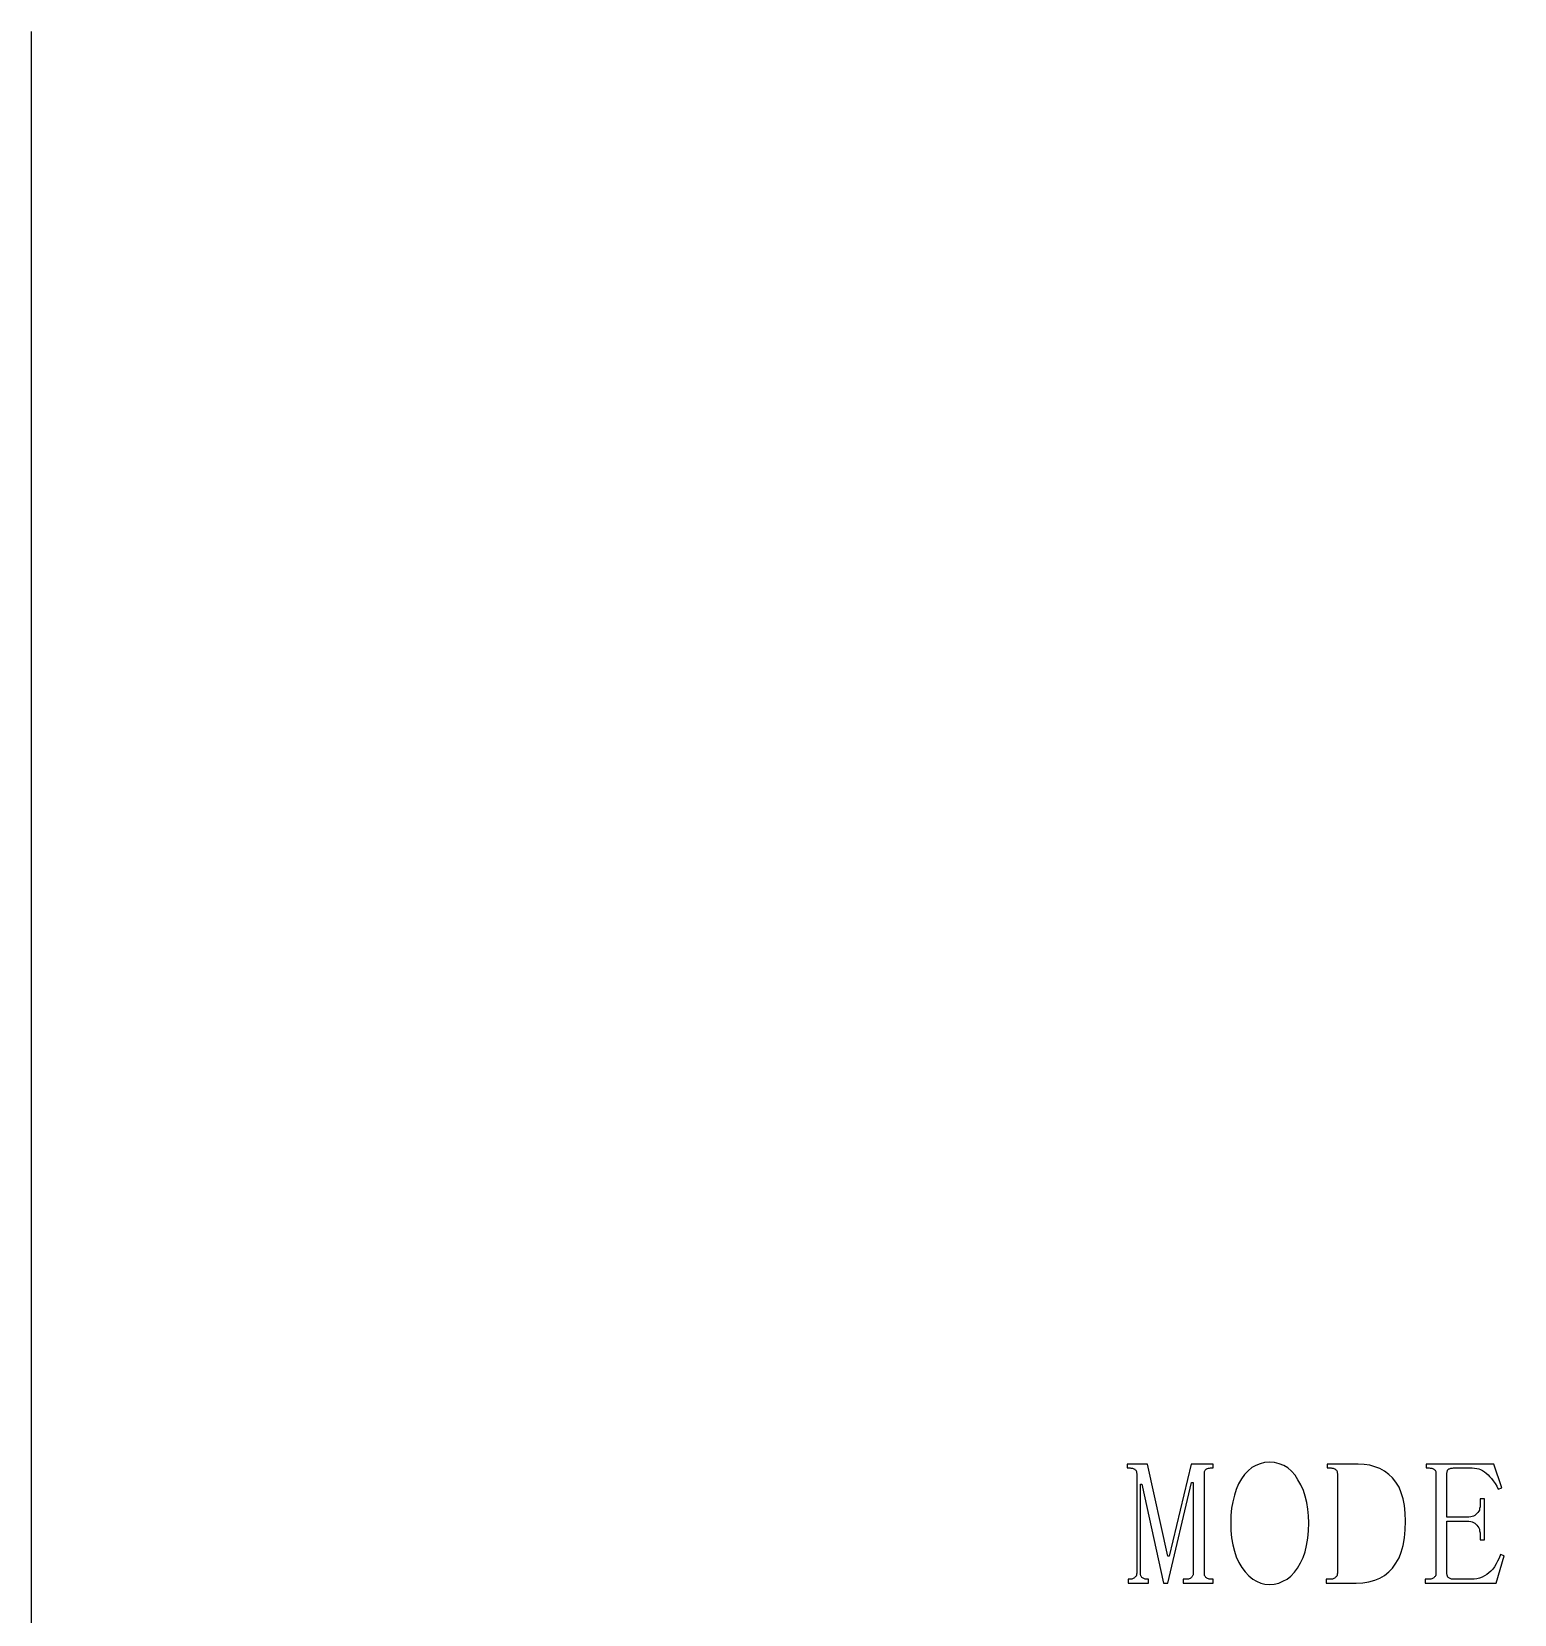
# Model space of a CAD drawing. Extents: x -171 to 209, y -140 to 140.
# Drawn here: x -170.53 to -124.35, y -96.61 to -47.3 of the extents above; entities that cross this region are included whole.
import ezdxf

# ---------------------------------------------------------------- set-up
doc = ezdxf.new("R2010")
doc.units = 0
doc.header["$MEASUREMENT"] = 0
doc.layers.get('0').update_dxf_attribs({"linetype": 'CONTINUOUS'})

msp = doc.modelspace()

# ---------------------------------------------------------------- linework, layer by layer
for points in [[(-75.905493, -140.302002), (-170.530488, -140.302002), (-170.530488, -140.302002), (-170.530488, -47.302002)], [(-134, -95.36), (-134, -95.33), (-134, -95.33), (-134, -92.22), (-134, -92.22), (-134, -92.2), (-134, -92.2), (-134, -92.18), (-134, -92.18), (-134, -92.16), (-134, -92.16), (-133.99, -92.14), (-133.99, -92.14), (-133.98, -92.12), (-133.98, -92.12), (-133.97, -92.11), (-133.97, -92.11), (-133.96, -92.1), (-133.96, -92.1), (-133.94, -92.08), (-133.94, -92.08), (-133.93, -92.08), (-133.93, -92.08), (-133.91, -92.07), (-133.91, -92.07), (-133.88, -92.06), (-133.88, -92.06), (-133.86, -92.06), (-133.86, -92.06), (-133.84, -92.06), (-133.84, -92.06), (-133.81, -92.05), (-133.81, -92.05), (-133.73, -92.05), (-133.73, -92.05), (-133.73, -91.93), (-133.73, -91.93), (-134.42, -91.93), (-134.42, -91.93), (-135.1, -94.8), (-135.1, -94.8), (-135.14, -94.8), (-135.14, -94.8), (-135.78, -91.93), (-135.78, -91.93), (-136.41, -91.93), (-136.41, -91.93), (-136.41, -92.05), (-136.41, -92.05), (-136.32, -92.05), (-136.32, -92.05), (-136.29, -92.06), (-136.29, -92.06), (-136.26, -92.06), (-136.26, -92.06), (-136.24, -92.06), (-136.24, -92.06), (-136.22, -92.07), (-136.22, -92.07), (-136.2, -92.08), (-136.2, -92.08), (-136.18, -92.08), (-136.18, -92.08), (-136.17, -92.1), (-136.17, -92.1), (-136.16, -92.11), (-136.16, -92.11), (-136.14, -92.12), (-136.14, -92.12), (-136.13, -92.14), (-136.13, -92.14), (-136.12, -92.16), (-136.12, -92.16), (-136.12, -92.18), (-136.12, -92.18), (-136.12, -92.2), (-136.12, -92.2), (-136.11, -92.22), (-136.11, -92.22), (-136.11, -95.33), (-136.11, -95.33), (-136.12, -95.36), (-136.12, -95.36), (-136.12, -95.38), (-136.12, -95.38), (-136.12, -95.4), (-136.12, -95.4), (-136.13, -95.41), (-136.13, -95.41), (-136.14, -95.43), (-136.14, -95.43), (-136.16, -95.44), (-136.16, -95.44), (-136.17, -95.46), (-136.17, -95.46), (-136.18, -95.47), (-136.18, -95.47), (-136.2, -95.48), (-136.2, -95.48), (-136.22, -95.49), (-136.22, -95.49), (-136.24, -95.5), (-136.24, -95.5), (-136.26, -95.51), (-136.26, -95.51), (-136.29, -95.51), (-136.29, -95.51), (-136.32, -95.51), (-136.32, -95.51), (-136.38, -95.51), (-136.38, -95.51), (-136.38, -95.64), (-136.38, -95.64), (-135.74, -95.64), (-135.74, -95.64), (-135.74, -95.51), (-135.74, -95.51), (-135.79, -95.51), (-135.79, -95.51), (-135.82, -95.51), (-135.82, -95.51), (-135.85, -95.51), (-135.85, -95.51), (-135.87, -95.5), (-135.87, -95.5), (-135.89, -95.49), (-135.89, -95.49), (-135.91, -95.48), (-135.91, -95.48), (-135.93, -95.47), (-135.93, -95.47), (-135.95, -95.46), (-135.95, -95.46), (-135.96, -95.44), (-135.96, -95.44), (-135.97, -95.43), (-135.97, -95.43), (-135.98, -95.41), (-135.98, -95.41), (-135.98, -95.4), (-135.98, -95.4), (-135.99, -95.38), (-135.99, -95.38), (-135.99, -95.36), (-135.99, -95.36), (-135.99, -95.33), (-135.99, -95.33), (-135.99, -92.55), (-135.99, -92.55), (-135.95, -92.55), (-135.95, -92.55), (-135.28, -95.64), (-135.28, -95.64), (-135.14, -95.64), (-135.14, -95.64), (-134.41, -92.5), (-134.41, -92.5), (-134.35, -92.5), (-134.35, -92.5), (-134.35, -95.33), (-134.35, -95.33), (-134.35, -95.36), (-134.35, -95.36), (-134.35, -95.38), (-134.35, -95.38), (-134.36, -95.4), (-134.36, -95.4), (-134.37, -95.41), (-134.37, -95.41), (-134.38, -95.43), (-134.38, -95.43), (-134.39, -95.44), (-134.39, -95.44), (-134.41, -95.46), (-134.41, -95.46), (-134.42, -95.47), (-134.42, -95.47), (-134.44, -95.48), (-134.44, -95.48), (-134.45, -95.49), (-134.45, -95.49), (-134.48, -95.5), (-134.48, -95.5), (-134.5, -95.51), (-134.5, -95.51), (-134.53, -95.51), (-134.53, -95.51), (-134.56, -95.51), (-134.56, -95.51), (-134.67, -95.51), (-134.67, -95.51), (-134.67, -95.64), (-134.67, -95.64), (-133.73, -95.64), (-133.73, -95.64), (-133.73, -95.51), (-133.73, -95.51), (-133.81, -95.51), (-133.81, -95.51), (-133.84, -95.51), (-133.84, -95.51), (-133.86, -95.51), (-133.86, -95.51), (-133.88, -95.5), (-133.88, -95.5), (-133.91, -95.49), (-133.91, -95.49), (-133.93, -95.48), (-133.93, -95.48), (-133.94, -95.47), (-133.94, -95.47), (-133.96, -95.46), (-133.96, -95.46), (-133.97, -95.44), (-133.97, -95.44), (-133.98, -95.43), (-133.98, -95.43), (-133.99, -95.41), (-133.99, -95.41), (-134, -95.4), (-134, -95.4), (-134, -95.38), (-134, -95.38), (-134, -95.36)], [(-131.98, -91.87), (-132.13, -91.88), (-132.13, -91.88), (-132.27, -91.92), (-132.27, -91.92), (-132.4, -91.97), (-132.4, -91.97), (-132.53, -92.04), (-132.53, -92.04), (-132.64, -92.14), (-132.64, -92.14), (-132.75, -92.25), (-132.75, -92.25), (-132.85, -92.39), (-132.85, -92.39), (-132.94, -92.54), (-132.94, -92.54), (-133.01, -92.72), (-133.01, -92.72), (-133.07, -92.9), (-133.07, -92.9), (-133.12, -93.1), (-133.12, -93.1), (-133.16, -93.3), (-133.16, -93.3), (-133.18, -93.53), (-133.18, -93.53), (-133.18, -94), (-133.18, -94), (-133.16, -94.23), (-133.16, -94.23), (-133.12, -94.44), (-133.12, -94.44), (-133.07, -94.64), (-133.07, -94.64), (-133.01, -94.82), (-133.01, -94.82), (-132.93, -94.99), (-132.93, -94.99), (-132.84, -95.15), (-132.84, -95.15), (-132.73, -95.29), (-132.73, -95.29), (-132.62, -95.41), (-132.62, -95.41), (-132.5, -95.51), (-132.5, -95.51), (-132.38, -95.58), (-132.38, -95.58), (-132.25, -95.64), (-132.25, -95.64), (-132.12, -95.67), (-132.12, -95.67), (-131.98, -95.68), (-131.98, -95.68), (-131.83, -95.67), (-131.83, -95.67), (-131.69, -95.64), (-131.69, -95.64), (-131.56, -95.58), (-131.56, -95.58), (-131.43, -95.51), (-131.43, -95.51), (-131.31, -95.42), (-131.31, -95.42), (-131.2, -95.3), (-131.2, -95.3), (-131.1, -95.17), (-131.1, -95.17), (-131.01, -95.01), (-131.01, -95.01), (-130.93, -94.84), (-130.93, -94.84), (-130.87, -94.66), (-130.87, -94.66), (-130.82, -94.46), (-130.82, -94.46), (-130.78, -94.24), (-130.78, -94.24), (-130.76, -94.01), (-130.76, -94.01), (-130.75, -93.76), (-130.75, -93.76), (-130.76, -93.54), (-130.76, -93.54), (-130.78, -93.33), (-130.78, -93.33), (-130.81, -93.13), (-130.81, -93.13), (-130.86, -92.93), (-130.86, -92.93), (-130.92, -92.75), (-130.92, -92.75), (-131, -92.58), (-131, -92.58), (-131.09, -92.42), (-131.09, -92.42), (-131.18, -92.27), (-131.18, -92.27), (-131.29, -92.15), (-131.29, -92.15), (-131.41, -92.05), (-131.41, -92.05), (-131.53, -91.97), (-131.53, -91.97), (-131.67, -91.92), (-131.67, -91.92), (-131.82, -91.88), (-131.82, -91.88), (-131.98, -91.87)], [(-129.21, -91.93), (-130.18, -91.93), (-130.18, -91.93), (-130.18, -92.05), (-130.18, -92.05), (-130.06, -92.05), (-130.06, -92.05), (-130.03, -92.06), (-130.03, -92.06), (-129.99, -92.06), (-129.99, -92.06), (-129.95, -92.08), (-129.95, -92.08), (-129.93, -92.08), (-129.93, -92.08), (-129.92, -92.1), (-129.92, -92.1), (-129.91, -92.11), (-129.91, -92.11), (-129.89, -92.12), (-129.89, -92.12), (-129.87, -92.16), (-129.87, -92.16), (-129.87, -92.2), (-129.87, -92.2), (-129.86, -92.22), (-129.86, -92.22), (-129.86, -95.33), (-129.86, -95.33), (-129.87, -95.36), (-129.87, -95.36), (-129.87, -95.4), (-129.87, -95.4), (-129.88, -95.41), (-129.88, -95.41), (-129.89, -95.43), (-129.89, -95.43), (-129.91, -95.44), (-129.91, -95.44), (-129.92, -95.46), (-129.92, -95.46), (-129.93, -95.47), (-129.93, -95.47), (-130.01, -95.51), (-130.01, -95.51), (-130.21, -95.51), (-130.21, -95.51), (-130.21, -95.64), (-130.21, -95.64), (-129.28, -95.64), (-129.28, -95.64), (-129.07, -95.63), (-129.07, -95.63), (-128.88, -95.6), (-128.88, -95.6), (-128.7, -95.55), (-128.7, -95.55), (-128.54, -95.48), (-128.54, -95.48), (-128.39, -95.4), (-128.39, -95.4), (-128.26, -95.29), (-128.26, -95.29), (-128.14, -95.17), (-128.14, -95.17), (-128.04, -95.02), (-128.04, -95.02), (-127.94, -94.85), (-127.94, -94.85), (-127.87, -94.67), (-127.87, -94.67), (-127.81, -94.46), (-127.81, -94.46), (-127.77, -94.23), (-127.77, -94.23), (-127.75, -93.98), (-127.75, -93.98), (-127.74, -93.71), (-127.74, -93.71), (-127.75, -93.46), (-127.75, -93.46), (-127.77, -93.22), (-127.77, -93.22), (-127.81, -93.01), (-127.81, -93.01), (-127.87, -92.82), (-127.87, -92.82), (-127.94, -92.65), (-127.94, -92.65), (-128.04, -92.49), (-128.04, -92.49), (-128.14, -92.36), (-128.14, -92.36), (-128.26, -92.25), (-128.26, -92.25), (-128.39, -92.15), (-128.39, -92.15), (-128.54, -92.07), (-128.54, -92.07), (-128.69, -92.01), (-128.69, -92.01), (-128.85, -91.96), (-128.85, -91.96), (-129.03, -91.94), (-129.03, -91.94), (-129.21, -91.93)], [(-127.1, -91.93), (-127.1, -92.05), (-127.1, -92.05), (-127, -92.05), (-127, -92.05), (-126.97, -92.06), (-126.97, -92.06), (-126.95, -92.06), (-126.95, -92.06), (-126.92, -92.06), (-126.92, -92.06), (-126.9, -92.07), (-126.9, -92.07), (-126.88, -92.08), (-126.88, -92.08), (-126.86, -92.08), (-126.86, -92.08), (-126.85, -92.1), (-126.85, -92.1), (-126.84, -92.11), (-126.84, -92.11), (-126.82, -92.12), (-126.82, -92.12), (-126.81, -92.14), (-126.81, -92.14), (-126.8, -92.16), (-126.8, -92.16), (-126.8, -92.18), (-126.8, -92.18), (-126.8, -92.2), (-126.8, -92.2), (-126.79, -92.22), (-126.79, -92.22), (-126.79, -95.33), (-126.79, -95.33), (-126.8, -95.36), (-126.8, -95.36), (-126.8, -95.38), (-126.8, -95.38), (-126.8, -95.4), (-126.8, -95.4), (-126.81, -95.41), (-126.81, -95.41), (-126.82, -95.43), (-126.82, -95.43), (-126.84, -95.44), (-126.84, -95.44), (-126.85, -95.46), (-126.85, -95.46), (-126.86, -95.47), (-126.86, -95.47), (-126.88, -95.48), (-126.88, -95.48), (-126.9, -95.49), (-126.9, -95.49), (-126.92, -95.5), (-126.92, -95.5), (-126.95, -95.51), (-126.95, -95.51), (-126.97, -95.51), (-126.97, -95.51), (-127, -95.51), (-127, -95.51), (-127.13, -95.51), (-127.13, -95.51), (-127.13, -95.64), (-127.13, -95.64), (-124.92, -95.64), (-124.92, -95.64), (-124.67, -94.79), (-124.67, -94.79), (-124.78, -94.75), (-124.78, -94.75), (-124.82, -94.86), (-124.82, -94.86), (-124.87, -94.95), (-124.87, -94.95), (-124.92, -95.04), (-124.92, -95.04), (-124.97, -95.13), (-124.97, -95.13), (-125.02, -95.2), (-125.02, -95.2), (-125.08, -95.26), (-125.08, -95.26), (-125.14, -95.32), (-125.14, -95.32), (-125.21, -95.37), (-125.21, -95.37), (-125.28, -95.41), (-125.28, -95.41), (-125.35, -95.45), (-125.35, -95.45), (-125.43, -95.48), (-125.43, -95.48), (-125.52, -95.5), (-125.52, -95.5), (-125.6, -95.51), (-125.6, -95.51), (-125.7, -95.51), (-125.7, -95.51), (-126.25, -95.51), (-126.25, -95.51), (-126.28, -95.51), (-126.28, -95.51), (-126.31, -95.51), (-126.31, -95.51), (-126.33, -95.5), (-126.33, -95.5), (-126.35, -95.49), (-126.35, -95.49), (-126.37, -95.48), (-126.37, -95.48), (-126.39, -95.47), (-126.39, -95.47), (-126.41, -95.46), (-126.41, -95.46), (-126.42, -95.44), (-126.42, -95.44), (-126.43, -95.43), (-126.43, -95.43), (-126.43, -95.41), (-126.43, -95.41), (-126.44, -95.4), (-126.44, -95.4), (-126.44, -95.38), (-126.44, -95.38), (-126.45, -95.36), (-126.45, -95.36), (-126.45, -95.33), (-126.45, -95.33), (-126.45, -93.71), (-126.45, -93.71), (-125.82, -93.71), (-125.82, -93.71), (-125.77, -93.71), (-125.77, -93.71), (-125.71, -93.72), (-125.71, -93.72), (-125.66, -93.73), (-125.66, -93.73), (-125.62, -93.75), (-125.62, -93.75), (-125.58, -93.77), (-125.58, -93.77), (-125.55, -93.8), (-125.55, -93.8), (-125.52, -93.83), (-125.52, -93.83), (-125.49, -93.87), (-125.49, -93.87), (-125.46, -93.91), (-125.46, -93.91), (-125.44, -93.96), (-125.44, -93.96), (-125.43, -94.01), (-125.43, -94.01), (-125.41, -94.07), (-125.41, -94.07), (-125.41, -94.13), (-125.41, -94.13), (-125.41, -94.19), (-125.41, -94.19), (-125.41, -94.29), (-125.41, -94.29), (-125.28, -94.29), (-125.28, -94.29), (-125.28, -93.01), (-125.28, -93.01), (-125.41, -93.01), (-125.41, -93.01), (-125.41, -93.14), (-125.41, -93.14), (-125.41, -93.2), (-125.41, -93.2), (-125.41, -93.26), (-125.41, -93.26), (-125.43, -93.31), (-125.43, -93.31), (-125.44, -93.36), (-125.44, -93.36), (-125.46, -93.4), (-125.46, -93.4), (-125.49, -93.44), (-125.49, -93.44), (-125.52, -93.47), (-125.52, -93.47), (-125.55, -93.5), (-125.55, -93.5), (-125.58, -93.53), (-125.58, -93.53), (-125.62, -93.55), (-125.62, -93.55), (-125.66, -93.56), (-125.66, -93.56), (-125.71, -93.57), (-125.71, -93.57), (-125.77, -93.58), (-125.77, -93.58), (-125.82, -93.58), (-125.82, -93.58), (-126.45, -93.58), (-126.45, -93.58), (-126.45, -92.22), (-126.45, -92.22), (-126.45, -92.2), (-126.45, -92.2), (-126.44, -92.18), (-126.44, -92.18), (-126.44, -92.16), (-126.44, -92.16), (-126.43, -92.14), (-126.43, -92.14), (-126.43, -92.12), (-126.43, -92.12), (-126.42, -92.11), (-126.42, -92.11), (-126.41, -92.1), (-126.41, -92.1), (-126.39, -92.08), (-126.39, -92.08), (-126.37, -92.08), (-126.37, -92.08), (-126.35, -92.07), (-126.35, -92.07), (-126.33, -92.06), (-126.33, -92.06), (-126.31, -92.06), (-126.31, -92.06), (-126.28, -92.06), (-126.28, -92.06), (-126.25, -92.05), (-126.25, -92.05), (-125.66, -92.05), (-125.66, -92.05), (-125.59, -92.06), (-125.59, -92.06), (-125.52, -92.07), (-125.52, -92.07), (-125.46, -92.08), (-125.46, -92.08), (-125.4, -92.1), (-125.4, -92.1), (-125.34, -92.13), (-125.34, -92.13), (-125.28, -92.17), (-125.28, -92.17), (-125.23, -92.21), (-125.23, -92.21), (-125.17, -92.26), (-125.17, -92.26), (-125.12, -92.32), (-125.12, -92.32), (-125.06, -92.38), (-125.06, -92.38), (-125.01, -92.45), (-125.01, -92.45), (-124.95, -92.53), (-124.95, -92.53), (-124.9, -92.62), (-124.9, -92.62), (-124.85, -92.71), (-124.85, -92.71), (-124.74, -92.67), (-124.74, -92.67), (-124.99, -91.93), (-124.99, -91.93), (-127.1, -91.93)]]:
    msp.add_lwpolyline(points)

doc.saveas('drawing.dxf')
